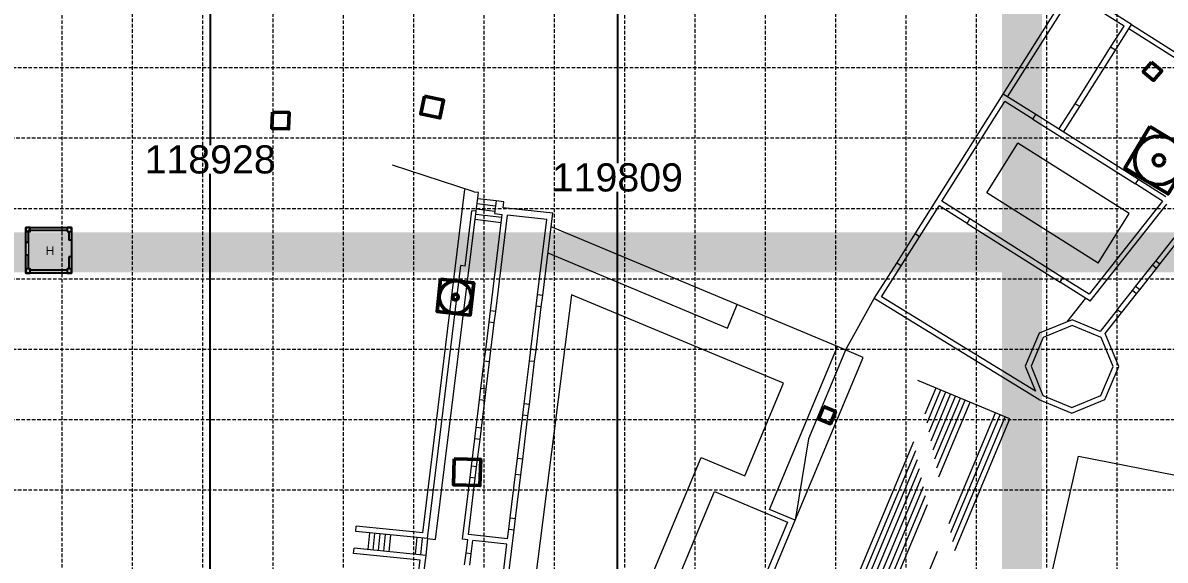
# Model space of a CAD drawing. Header units: millimetres. Extents: x 4203764 to 12476749, y 34048 to 3000914.
# Drawn here: x 12074788 to 12156010, y 2356505 to 2394672 of the extents above; entities that cross this region are included whole.
import ezdxf

# ---------------------------------------------------------------- set-up
doc = ezdxf.new("R2010")
doc.units = ezdxf.units.MM
doc.header["$MEASUREMENT"] = 0
doc.linetypes.add('DASHED', pattern=[0.75, 0.5, -0.25])
for name, color, linetype, lineweight in [('4', 1, 'Continuous', 35), ('A_TEMPLE', 20, 'Continuous', 30), ('building property', 253, 'Continuous', 15), ('dimensions', 7, 'Continuous', 25)]:
    doc.layers.add(name, color=color, linetype=linetype, lineweight=lineweight)
doc.styles.get("Standard").update_dxf_attribs({"font": 'arial.ttf'})
doc.dimstyles.get("Standard").update_dxf_attribs({"dimtxt": 10000, "dimasz": 2000, "dimexe": 0.18, "dimexo": 0.0625, "dimgap": 0.09, "dimtad": 0, "dimtih": 1, "dimtoh": 1, "dimdec": 4, "dimzin": 0, "dimdsep": 46, "dimtxsty": 'Standard', "dimblk": 'ARCHTICK', "dimcen": 0, "dimadec": 0, "dimazin": 0, "dimtfac": 1, "dimtdec": 4, "dimtofl": 0, "dimtmove": 0, "dimatfit": 3, "dimldrblk": 'ARCHTICK', "dimfxl": 0, "dimtolj": 1, "dimtzin": 0, "dimlwe": 18, "dimarcsym": 0})

# ---------------------------------------------------------------- blocks, each defined once
blk = doc.blocks.new('GRID')
at = {"layer": 'building property', "color": 253, "linetype": 'DASHED', "lineweight": 15, "ltscale": 500}
for p, q in [((12901403, 2546471), (12901403, 2336221)), ((12911403, 2546471), (12911403, 2336221)), ((12921403, 2546471), (12921403, 2336221)), ((12931403, 2546471), (12931403, 2336221)), ((12941403, 2546471), (12941403, 2336221)), ((12951403, 2546471), (12951403, 2336221)), ((12961403, 2546471), (12961403, 2336221)), ((12971403, 2546471), (12971403, 2336221)), ((12896403, 2541471), (12896403, 2331221)), ((12906403, 2541471), (12906403, 2331221)), ((12916403, 2541471), (12916403, 2331221)), ((12926403, 2541471), (12926403, 2331221)), ((12936403, 2541471), (12936403, 2331221)), ((12946403, 2541471), (12946403, 2331221)), ((12956403, 2541471), (12956403, 2331221)), ((12966403, 2541471), (12966403, 2331221)), ((13061903, 2391471), (12616403, 2391471)), ((13056903, 2386471), (12611403, 2386471)), ((13061903, 2381471), (12616403, 2381471)), ((13056903, 2376471), (12611403, 2376471)), ((13061903, 2371471), (12616403, 2371471)), ((13056903, 2366471), (12611403, 2366471)), ((13061903, 2361471), (12616403, 2361471))]:
    blk.add_line(p, q, dxfattribs=at)
blk = doc.blocks.new('_ArchTick')
at = {"color": 0, "linetype": 'ByBlock', "lineweight": 30, "const_width": 0.15}
blk.add_lwpolyline([(-0.5, -0.5), (0.5, 0.5)], dxfattribs=at)
blk = doc.blocks.new('*D35')
at = {"layer": 'Defpoints', "color": 0, "lineweight": 30}
for p in [(12088108, 2444423), (12089217, 2444423), (12088571, 2325494)]:
    blk.add_point(p, dxfattribs=at)
at = {"layer": 'dimensions', "color": 0, "linetype": 'DASHED', "lineweight": 18}
for p, q in [((12089217, 2444423), (12088107, 2444423)), ((12088571, 2325494), (12088107, 2325494))]:
    blk.add_line(p, q, dxfattribs=at)
at = {"layer": 'dimensions', "color": 0, "lineweight": -2}
for p, q in [((12088108, 2444423), (12088108, 2385980)), ((12088108, 2325494), (12088108, 2383937))]:
    blk.add_line(p, q, dxfattribs=at)
at = {"layer": 'dimensions', "color": 0, "lineweight": -2, "xscale": 2000, "yscale": 2000, "zscale": 2000}
for p, rotation in [((12088108, 2444423), 90), ((12088108, 2325494), 270)]:
    blk.add_blockref('_ArchTick', p, dxfattribs=dict(at, rotation=rotation))
at = {"layer": 'dimensions', "color": 0, "lineweight": 35, "insert": (12088108, 2384959), "char_height": 2000, "attachment_point": 5}
blk.add_mtext('\\A1;118928', dxfattribs=at)
blk = doc.blocks.new('*D36')
at = {"layer": 'Defpoints', "color": 0, "lineweight": 30}
for p in [(12112445, 2443585), (12117062, 2443585), (12108545, 2323776)]:
    blk.add_point(p, dxfattribs=at)
at = {"layer": 'dimensions', "color": 0, "linetype": 'DASHED', "lineweight": 18}
for p, q in [((12112445, 2443585), (12117062, 2443585)), ((12108545, 2323776), (12117062, 2323776))]:
    blk.add_line(p, q, dxfattribs=at)
at = {"layer": 'dimensions', "color": 0, "lineweight": -2}
for p, q in [((12117062, 2443585), (12117062, 2384702)), ((12117062, 2323776), (12117062, 2382659))]:
    blk.add_line(p, q, dxfattribs=at)
at = {"layer": 'dimensions', "color": 0, "lineweight": -2, "xscale": 2000, "yscale": 2000, "zscale": 2000}
for p, rotation in [((12117062, 2443585), 90), ((12117062, 2323776), 270)]:
    blk.add_blockref('_ArchTick', p, dxfattribs=dict(at, rotation=rotation))
at = {"layer": 'dimensions', "color": 0, "lineweight": 35, "insert": (12117062, 2383680), "char_height": 2000, "attachment_point": 5}
blk.add_mtext('\\A1;119809', dxfattribs=at)
blk = doc.blocks.new('*D43')
at = {"layer": '4', "color": 0, "linetype": 'DASHED', "lineweight": 18}
for p, q in [((11789424, 2546471), (11756492, 2546471)), ((12167563, 2261471), (11756492, 2261471))]:
    blk.add_line(p, q, dxfattribs=at)
at = {"layer": '4', "color": 0, "lineweight": -2}
for p, q in [((11756492, 2546471), (11756492, 2409077)), ((11756492, 2261471), (11756492, 2398865))]:
    blk.add_line(p, q, dxfattribs=at)
at = {"layer": 'Defpoints', "color": 0, "lineweight": 30}
for p in [(11756492, 2546471), (11789424, 2546471), (12167563, 2261471)]:
    blk.add_point(p, dxfattribs=at)
at = {"layer": '4', "color": 0, "lineweight": -2, "xscale": 2000, "yscale": 2000, "zscale": 2000}
for p, rotation in [((11756492, 2546471), 90), ((11756492, 2261471), 270)]:
    blk.add_blockref('_ArchTick', p, dxfattribs=dict(at, rotation=rotation))
at = {"layer": '4', "color": 0, "lineweight": 30, "insert": (11756492, 2403971), "char_height": 10000, "attachment_point": 5}
blk.add_mtext('\\A1;285000.0000', dxfattribs=at)

msp = doc.modelspace()

# ---------------------------------------------------------------- linework, layer by layer
for p, q in [((12075000.30176, 2379090.72917), (12075200.30176, 2379090.72917)), ((12078250.30176, 2379240.72917), (12078050.30176, 2379240.72917)), ((12075000.30176, 2378190.72917), (12075200.30176, 2378190.72917)), ((12078250.30176, 2378040.72917), (12078050.30176, 2378040.72917))]:
    msp.add_line(p, q)
for points in [[(12075000.30176, 2380145.72917), (12078250.30176, 2380145.72917), (12078250.30176, 2376895.72917), (12075000.30176, 2376895.72917)], [(12075000.30176, 2379845.72917), (12075300.30176, 2379845.72917), (12075300.30176, 2380145.72917), (12075000.30176, 2380145.72917)], [(12077950.30176, 2379845.72917), (12078250.30176, 2379845.72917), (12078250.30176, 2380145.72917), (12077950.30176, 2380145.72917)], [(12075000.30176, 2376895.72917), (12075300.30176, 2376895.72917), (12075300.30176, 2377195.72917), (12075000.30176, 2377195.72917)], [(12077950.30176, 2376895.72917), (12078250.30176, 2376895.72917), (12078250.30176, 2377195.72917), (12077950.30176, 2377195.72917)]]:
    msp.add_lwpolyline(points, close=True)
for points in [[(12075000.30176, 2379090.72917), (12075000.30176, 2380145.72917), (12078250.30176, 2380145.72917), (12078250.30176, 2379240.72917)], [(12075200.30176, 2379090.72917), (12075200.30176, 2379945.72917), (12077950.30176, 2379945.72917)], [(12078050.30176, 2379845.72917), (12078050.30176, 2379240.72917)], [(12078250.30176, 2378040.72917), (12078250.30176, 2376895.72917), (12075000.30176, 2376895.72917), (12075000.30176, 2378190.72917)], [(12075200.30176, 2377195.72917), (12075200.30176, 2378190.72917)], [(12078050.30176, 2378040.72917), (12078050.30176, 2377195.72917)], [(12077950.30176, 2377095.72917), (12075300.30176, 2377095.72917)]]:
    msp.add_lwpolyline(points)
at = {"layer": '4', "lineweight": 30, "const_width": 2852.91097}
for points in [[(12027023.9766, 2546567.61517), (12145823.9766, 2546567.61517), (12145823.9766, 2378367.61517), (12027023.9766, 2378367.61517), (12027023.9766, 2546567.61517)], [(12145823.9766, 2546567.61517), (12264623.9766, 2546567.61517), (12264623.9766, 2378367.61517), (12145823.9766, 2378367.61517), (12145823.9766, 2546567.61517)], [(12027023.9766, 2210167.61517), (12145823.9766, 2210167.61517), (12145823.9766, 2378367.61517), (12027023.9766, 2378367.61517), (12027023.9766, 2210167.61517)], [(12145823.9766, 2210167.61517), (12264623.9766, 2210167.61517), (12264623.9766, 2378367.61517), (12145823.9766, 2378367.61517), (12145823.9766, 2210167.61517)]]:
    msp.add_lwpolyline(points, dxfattribs=at)
at = {"layer": 'A_TEMPLE', "color": 1, "lineweight": 50}
for points in [[(12155030.25399, 2391889.58958), (12154451.46375, 2391196.63023), (12155189.65526, 2390580.06009), (12155768.4455, 2391273.01944)], [(12103339.46694, 2389456.46773), (12103076.66474, 2388201.15386), (12104445.53216, 2387914.57903), (12104708.33436, 2389169.8929)], [(12092542.32988, 2388338.02151), (12092499.92529, 2387178.5403), (12093680.24401, 2387135.37363), (12093722.64861, 2388294.85485)], [(12154915.57378, 2387298.23168), (12157976.62243, 2385473.03632), (12156215.67564, 2382519.73942), (12153154.62699, 2384344.93478)], [(12104489.40042, 2376462.12984), (12104237.80659, 2374176.58406), (12106600.36478, 2373916.51267), (12106851.9586, 2376202.05845)], [(12131706.83422, 2367416.25067), (12131354.7433, 2366542.31869), (12132210.44453, 2366197.5726), (12132562.53545, 2367071.50457)], [(12105459.09377, 2363710.57293), (12107343.22526, 2363658.6777), (12107292.10057, 2361802.52196), (12105407.96908, 2361854.4172)]]:
    msp.add_lwpolyline(points, close=True, dxfattribs=at)
for centre, radius in [((12155565.62471, 2384908.98555), 1719.22193), ((12155565.62471, 2384908.98555), 396.47251), ((12105544.8826, 2375189.32126), 1149.67593), ((12105544.8826, 2375189.32126), 200.15729)]:
    msp.add_circle(centre, radius, dxfattribs=at)
at = {"layer": 'building property', "ltscale": 7}
for p, q in [((12144493.96736, 2389609.07878), (12149124.22603, 2396946.26443)), ((12144811.19259, 2389408.88827), (12149441.45127, 2396746.07392)), ((12153617.82455, 2394554.05983), (12156988.20223, 2392427.12435)), ((12156788.01173, 2392109.89911), (12153417.63405, 2394236.83459)), ((12149603.79167, 2388931.30755), (12152134.85282, 2392942.06955)), ((12149936.8498, 2388721.12542), (12152467.91095, 2392731.88742)), ((12154121.52456, 2383533.44128), (12146804.34485, 2388151.07486)), ((12146604.15434, 2387833.84963), (12153892.50623, 2383234.40835)), ((12148745.53408, 2376569.75699), (12142130.25968, 2380744.44102)), ((12141930.06918, 2380427.21578), (12148545.34358, 2376252.53176)), ((12136922.01582, 2377610.43723), (12138226.56948, 2379677.65486)), ((12137239.24106, 2377410.24672), (12138543.79471, 2379477.46435)), ((12155337.98684, 2377750.86278), (12156648.54585, 2379409.04973)), ((12155628.78878, 2377521.02555), (12156939.34779, 2379179.2125)), ((12153912.50921, 2375947.27486), (12155108.14961, 2377460.06084)), ((12154203.31115, 2375717.43763), (12155398.95155, 2377230.22361)), ((12111280.77805, 2374536.38921), (12111379.9335, 2375344.43553)), ((12111653.09616, 2374490.70201), (12111752.2516, 2375298.74834)), ((12149047.02984, 2373441.43318), (12150362.47343, 2375105.80035)), ((12152604.70825, 2374292.57754), (12153682.67198, 2375656.47292)), ((12152895.51018, 2374062.7403), (12153973.47392, 2375426.63569)), ((12107937.69198, 2373402.15146), (12108036.35274, 2374206.16648)), ((12108310.01008, 2373356.46427), (12108408.67084, 2374160.47928)), ((12107599.11747, 2370643.01022), (12107697.77824, 2371447.02524)), ((12107971.43557, 2370597.32303), (12108070.09634, 2371401.33804)), ((12110803.94341, 2370650.52627), (12110903.09886, 2371458.5726)), ((12111176.26151, 2370604.83908), (12111275.41696, 2371412.8854)), ((12107260.54297, 2367883.86898), (12107359.20373, 2368687.884)), ((12107632.86107, 2367838.18179), (12107731.52183, 2368642.1968)), ((12110332.09336, 2366805.28417), (12110431.24881, 2367613.33049)), ((12110704.41146, 2366759.59698), (12110803.56691, 2367567.6433)), ((12106921.96846, 2365124.72774), (12107020.62923, 2365928.74276)), ((12107294.28656, 2365079.04055), (12107392.94733, 2365883.05556)), ((12109816.05208, 2362599.91508), (12109955.23871, 2363734.187)), ((12110188.37018, 2362554.22789), (12110327.55681, 2363688.49981)), ((12106583.39395, 2362365.5865), (12106682.05472, 2363169.60152)), ((12106955.71205, 2362319.89931), (12107054.37282, 2363123.91432)), ((12109338.33818, 2358706.88676), (12109437.49362, 2359514.93308)), ((12109710.65628, 2358661.19956), (12109809.81172, 2359469.24589)), ((12106202.40966, 2356181.02098), (12106302.03348, 2356992.88423)), ((12106574.72776, 2356135.33379), (12106674.35158, 2356947.19704))]:
    msp.add_line(p, q, dxfattribs=at)
at = {"layer": 'building property'}
for p, q in [((12153084.57592, 2394447.01672), (12149124.22603, 2396946.26443)), ((12153617.82455, 2394554.05983), (12149641.64177, 2397063.29916)), ((12152134.85282, 2392942.06955), (12153084.57592, 2394447.01672)), ((12152467.91095, 2392731.88742), (12153617.82455, 2394554.05983)), ((12152467.91095, 2392731.88742), (12152134.85282, 2392942.06955)), ((12138226.56948, 2379677.65486), (12144493.96736, 2389609.07878)), ((12146804.34485, 2388151.07486), (12144493.96736, 2389609.07878)), ((12140137.10743, 2382002.25443), (12144611.00209, 2389091.66304)), ((12146604.15434, 2387833.84963), (12144611.00209, 2389091.66304)), ((12148454.31724, 2387109.83107), (12149603.79167, 2388931.30755)), ((12149936.8498, 2388721.12542), (12149603.79167, 2388931.30755)), ((12146604.15434, 2387833.84963), (12146804.34485, 2388151.07486)), ((12148787.37537, 2386899.64894), (12149936.8498, 2388721.12542)), ((12106876.08125, 2382667.51377), (12101071.37929, 2384574.27703)), ((12153892.50623, 2383234.40835), (12154121.52456, 2383533.44128)), ((12155823.7362, 2382015.67207), (12153892.50623, 2383234.40835)), ((12156057.64143, 2382311.62104), (12154121.52456, 2383533.44128)), ((12103226.68625, 2358447.55988), (12106219.22468, 2382834.61813)), ((12106874.07799, 2382651.18859), (12106876.08125, 2382667.51377)), ((12107194.44892, 2382611.87584), (12106874.07799, 2382651.18859)), ((12107031.9715, 2381287.80049), (12107194.44892, 2382611.87584)), ((12108388.72858, 2381649.98863), (12107095.88301, 2381808.63384)), ((12108434.41577, 2382022.30673), (12107141.57021, 2382180.95194)), ((12108434.41577, 2382022.30673), (12108319.2148, 2381136.66032)), ((12108989.27979, 2381950.13247), (12108434.41577, 2382022.30673)), ((12108936.1366, 2381538.76443), (12108986.65747, 2381950.47357)), ((12112470.3409, 2381150.66497), (12108936.1366, 2381538.76443)), ((12138543.79471, 2379477.46435), (12139936.91692, 2381685.02919)), ((12141930.06918, 2380427.21578), (12139936.91692, 2381685.02919)), ((12142130.25968, 2380744.44102), (12140137.10743, 2382002.25443)), ((12155823.7362, 2382015.67207), (12150596.37865, 2375401.74932)), ((12150681.48523, 2374904.4824), (12156119.33771, 2381784.7342)), ((12106228.18214, 2377387.59718), (12106711.60056, 2381327.11324)), ((12107031.9715, 2381287.80049), (12106711.60056, 2381327.11324)), ((12108804.40042, 2380465.20836), (12106958.82144, 2380691.67954)), ((12108850.08761, 2380837.52646), (12107004.50863, 2381063.99764)), ((12108343.04138, 2381277.67053), (12107050.19582, 2381436.31574)), ((12108036.35274, 2374206.16648), (12108878.37466, 2381068.04575)), ((12108319.2148, 2381136.66032), (12108878.37466, 2381068.04575)), ((12108408.67084, 2374160.47928), (12109249.43931, 2381012.14381)), ((12112037.84456, 2380705.94234), (12109249.43931, 2381012.14381)), ((12111379.9335, 2375344.43553), (12112037.84456, 2380705.94234)), ((12111752.2516, 2375298.74834), (12112470.3409, 2381150.66497)), ((12141930.06918, 2380427.21578), (12142130.25968, 2380744.44102)), ((12132723.07687, 2371678.47719), (12112352.80079, 2380192.79673)), ((12075000.30176, 2379090.72917), (12075000.30176, 2378190.72917)), ((12075200.30176, 2379090.72917), (12075200.30176, 2378190.72917)), ((12078250.30176, 2379240.72917), (12078250.30176, 2378040.72917)), ((12138543.79471, 2379477.46435), (12138226.56948, 2379677.65486)), ((12103554.3891, 2358038.29013), (12105933.18654, 2377423.79612)), ((12106228.18214, 2377387.59718), (12105933.18654, 2377423.79612)), ((12135325.87473, 2375081.16524), (12136922.01582, 2377610.43723)), ((12135846.11885, 2375202.68188), (12137239.24106, 2377410.24672)), ((12137239.24106, 2377410.24672), (12136922.01582, 2377610.43723)), ((12155108.14961, 2377460.06084), (12155337.98684, 2377750.86278)), ((12155398.95155, 2377230.22361), (12155108.14961, 2377460.06084)), ((12155628.78878, 2377521.02555), (12155337.98684, 2377750.86278)), ((12155398.95155, 2377230.22361), (12155628.78878, 2377521.02555)), ((12148545.34358, 2376252.53176), (12148745.53408, 2376569.75699)), ((12150596.37865, 2375401.74932), (12148745.53408, 2376569.75699)), ((12150681.48523, 2374904.4824), (12148545.34358, 2376252.53176)), ((12153682.67198, 2375656.47292), (12153912.50921, 2375947.27486)), ((12154203.31115, 2375717.43763), (12153912.50921, 2375947.27486)), ((12111752.2516, 2375298.74834), (12111379.9335, 2375344.43553)), ((12133279.40067, 2371431.08446), (12135325.87473, 2375081.16524)), ((12147030.57126, 2367922.31429), (12135325.87473, 2375081.16524)), ((12146789.59126, 2368509.41242), (12135846.11885, 2375202.68188)), ((12153973.47392, 2375426.63569), (12153682.67198, 2375656.47292)), ((12153973.47392, 2375426.63569), (12154203.31115, 2375717.43763)), ((12108408.67084, 2374160.47928), (12108036.35274, 2374206.16648)), ((12110903.09886, 2371458.5726), (12111280.77805, 2374536.38921)), ((12111275.41696, 2371412.8854), (12111653.09616, 2374490.70201)), ((12111653.09616, 2374490.70201), (12111280.77805, 2374536.38921)), ((12152604.70825, 2374292.57754), (12151388.13915, 2372753.31149)), ((12152895.51018, 2374062.7403), (12152604.70825, 2374292.57754)), ((12107697.77824, 2371447.02524), (12107937.69198, 2373402.15146)), ((12108310.01008, 2373356.46427), (12107937.69198, 2373402.15146)), ((12108070.09634, 2371401.33804), (12108310.01008, 2373356.46427)), ((12149397.58102, 2373585.32024), (12147045.64387, 2372619.94531)), ((12151388.13915, 2372753.31149), (12149397.58102, 2373585.32024)), ((12151743.27489, 2372604.8727), (12152895.51018, 2374062.7403)), ((12147045.64387, 2372619.94531), (12146065.19632, 2370274.25144)), ((12152708.64982, 2370252.93555), (12151743.27489, 2372604.8727)), ((12108070.09634, 2371401.33804), (12107697.77824, 2371447.02524)), ((12111275.41696, 2371412.8854), (12110903.09886, 2371458.5726)), ((12127882.54046, 2360097.62652), (12132723.07687, 2371678.47719)), ((12129696.1279, 2359339.58756), (12134531.37625, 2370907.78669)), ((12133279.40067, 2371431.08446), (12130642.4886, 2365122.34463)), ((12134531.37625, 2370907.78669), (12132723.07687, 2371678.47719)), ((12107359.20373, 2368687.884), (12107599.11747, 2370643.01022)), ((12107971.43557, 2370597.32303), (12107599.11747, 2370643.01022)), ((12107731.52183, 2368642.1968), (12107971.43557, 2370597.32303)), ((12110431.24881, 2367613.33049), (12110803.94341, 2370650.52627)), ((12110803.56691, 2367567.6433), (12111176.26151, 2370604.83908)), ((12111176.26151, 2370604.83908), (12110803.94341, 2370650.52627)), ((12146065.19632, 2370274.25144), (12146789.59126, 2368509.41242)), ((12151728.20228, 2367907.24168), (12152708.64982, 2370252.93555)), ((12144974.75918, 2366542.68633), (12138433.86581, 2369276.63338)), ((12107731.52183, 2368642.1968), (12107359.20373, 2368687.884)), ((12107020.62923, 2365928.74276), (12107260.54297, 2367883.86898)), ((12107632.86107, 2367838.18179), (12107260.54297, 2367883.86898)), ((12107392.94733, 2365883.05556), (12107632.86107, 2367838.18179)), ((12147030.57126, 2367922.31429), (12149376.26513, 2366941.86674)), ((12149376.26513, 2366941.86674), (12151728.20228, 2367907.24168)), ((12110803.56691, 2367567.6433), (12110431.24881, 2367613.33049)), ((12140643.69586, 2359098.78264), (12143936.4748, 2366976.66597)), ((12109955.23871, 2363734.187), (12110332.09336, 2366805.28417)), ((12110327.55681, 2363688.49981), (12110704.41146, 2366759.59698)), ((12110704.41146, 2366759.59698), (12110332.09336, 2366805.28417)), ((12141060.66753, 2357178.32935), (12144974.75918, 2366542.68633)), ((12107392.94733, 2365883.05556), (12107020.62923, 2365928.74276)), ((12106682.05472, 2363169.60152), (12106921.96846, 2365124.72774)), ((12107294.28656, 2365079.04055), (12106921.96846, 2365124.72774)), ((12107054.37282, 2363123.91432), (12107294.28656, 2365079.04055)), ((12130642.4886, 2365122.34463), (12129696.1279, 2359339.58756)), ((12110327.55681, 2363688.49981), (12109955.23871, 2363734.187)), ((12107054.37282, 2363123.91432), (12106682.05472, 2363169.60152)), ((12106046.83143, 2357992.98384), (12106583.39395, 2362365.5865)), ((12106465.42185, 2358324.38309), (12106955.71205, 2362319.89931)), ((12106955.71205, 2362319.89931), (12106583.39395, 2362365.5865)), ((12109437.49362, 2359514.93308), (12109816.05208, 2362599.91508)), ((12109809.81172, 2359469.24589), (12110188.37018, 2362554.22789)), ((12109816.05208, 2362599.91508), (12110188.37018, 2362554.22789)), ((12109437.49362, 2359514.93308), (12109809.81172, 2359469.24589)), ((12129696.1279, 2359339.58756), (12127882.54046, 2360097.62652)), ((12098455.62347, 2358541.42685), (12098492.45979, 2358914.72455)), ((12103226.68625, 2358447.55988), (12098492.45979, 2358914.72455)), ((12109253.8271, 2358018.18162), (12109338.33818, 2358706.88676)), ((12109338.33818, 2358706.88676), (12109710.65628, 2358661.19956)), ((12126551.71195, 2351816.6586), (12129696.1279, 2359339.58756)), ((12103554.3891, 2358038.29013), (12098455.62347, 2358541.42685)), ((12099333.80299, 2357250.83159), (12099451.4597, 2358443.15958)), ((12099707.10069, 2357213.99526), (12099824.7574, 2358406.32326)), ((12100080.39839, 2357177.15894), (12100198.0551, 2358369.48693)), ((12100453.69609, 2357140.32262), (12100571.3528, 2358332.65061)), ((12100826.99379, 2357103.48629), (12100944.6505, 2358295.81429)), ((12102707.86448, 2356917.88547), (12102825.52119, 2358110.21346)), ((12103081.16218, 2356881.04914), (12103198.81889, 2358073.37714)), ((12103454.45988, 2356844.21282), (12103572.11659, 2358036.54082)), ((12106419.73095, 2357952.03485), (12106046.83143, 2357992.98384)), ((12106302.03348, 2356992.88423), (12106419.73095, 2357952.03485)), ((12109253.8271, 2358018.18162), (12106465.42185, 2358324.38309)), ((12106674.35158, 2356947.19704), (12106792.63048, 2357911.08585)), ((12109208.13621, 2357645.83337), (12106792.63048, 2357911.08585)), ((12109332.49286, 2355579.43689), (12109710.65628, 2358661.19956)), ((12098301.13044, 2356975.80115), (12098337.96676, 2357349.09885)), ((12103454.45988, 2356844.21282), (12098337.96676, 2357349.09885)), ((12108960.17476, 2355625.12408), (12109208.13621, 2357645.83337)), ((12103035.35689, 2356508.63649), (12098301.13044, 2356975.80115)), ((12102130.74318, 2349136.67862), (12103035.35689, 2356508.63649)), ((12102457.52821, 2348719.92927), (12103454.45988, 2356844.21282)), ((12106674.35158, 2356947.19704), (12106302.03348, 2356992.88423))]:
    msp.add_line(p, q, dxfattribs=at)
at = {"layer": 'building property', "ltscale": 20}
for p, q in [((12143322.32525, 2382590.82206), (12145546.55623, 2386115.37582)), ((12153459.37206, 2381121.85571), (12145546.55623, 2386115.37582)), ((12151235.14108, 2377597.30194), (12143322.32525, 2382590.82206)), ((12151235.14108, 2377597.30194), (12153459.37206, 2381121.85571))]:
    msp.add_line(p, q, dxfattribs=at)
at = {"layer": 'building property'}
for points in [[(12143712.88694, 2336894.68452), (12149843.89956, 2363898.89833), (12157720.6229, 2362343.654), (12189482.10423, 2402529.92056)], [(12103554.3891, 2358038.29013), (12104139.65184, 2357980.53749), (12107031.9715, 2381287.80049)], [(12112123.63099, 2378325.22598), (12124881.8294, 2372992.58456), (12125580.4216, 2374663.94725)], [(12138950.10432, 2366898.98518), (12139719.33056, 2368739.33788)], [(12139089.09487, 2366258.83408), (12140065.42536, 2368594.67801)], [(12139228.08543, 2365618.68299), (12140411.52015, 2368450.01813)], [(12139228.08543, 2365618.68299), (12140411.52015, 2368450.01813)], [(12139367.07598, 2364978.5319), (12140757.61495, 2368305.35825)], [(12139506.06654, 2364338.3808), (12141103.70974, 2368160.69837)], [(12139645.05709, 2363698.22971), (12141449.80453, 2368016.03849)], [(12139784.04765, 2363058.07861), (12141795.89933, 2367871.37861)], [(12139923.0382, 2362417.92752), (12142141.99412, 2367726.71873)], [(12140643.69586, 2359098.78264), (12143936.4748, 2366976.66597)], [(12140782.68642, 2358458.63154), (12144282.56959, 2366832.00609)], [(12140921.67697, 2357818.48045), (12144628.66439, 2366687.34621)], [(12121172.21613, 2326869.61139), (12122063.08276, 2326497.24908), (12138131.66203, 2364940.88444)], [(12120882.89637, 2326177.4218), (12122465.9526, 2325515.73973), (12138409.64314, 2363660.58225)], [(12120882.89637, 2326177.4218), (12122465.9526, 2325515.73973), (12138409.64314, 2363660.58225)], [(12121027.55625, 2326523.5166), (12122264.51768, 2326006.4944), (12138270.65258, 2364300.73334)], [(12120738.23649, 2325831.32701), (12122667.38751, 2325024.98505), (12138548.63369, 2363020.43116)], [(12120593.57661, 2325485.23221), (12122868.82243, 2324534.23038), (12138687.62425, 2362380.28006)], [(12120448.91673, 2325139.13742), (12123070.25734, 2324043.47571), (12138826.6148, 2361740.12897)], [(12120304.25685, 2324793.04263), (12123271.69226, 2323552.72103), (12138965.60536, 2361099.97787)], [(12126391.80628, 2330044.82611), (12139104.59591, 2360459.82678)], [(12128186.28696, 2329294.77335), (12139825.25357, 2357140.6819)]]:
    msp.add_lwpolyline(points, dxfattribs=at)
at = {"layer": 'building property', "ltscale": 20}
msp.add_lwpolyline([(12110448.28186, 2349144.98526), (12119255.06475, 2345463.94709), (12121975.2821, 2351971.99252), (12118650.27274, 2353361.77202), (12123012.64732, 2363798.63361), (12126127.97154, 2362496.49781), (12128873.25973, 2369064.52453), (12113809.46163, 2375360.85503), (12110448.28186, 2349144.98526)], dxfattribs=at)
at = {"layer": 'building property'}
msp.add_lwpolyline([(12151442.02757, 2368195.25871), (12152302.63495, 2370254.23827), (12151455.25785, 2372318.69799), (12149396.2783, 2373179.30536), (12147331.81858, 2372331.92827), (12146471.2112, 2370272.94871), (12147318.5883, 2368208.489), (12149377.56785, 2367347.88162)], close=True, dxfattribs=at)
at = {"layer": 'building property', "ltscale": 20}
msp.add_lwpolyline([(12121054.78358, 2354404.25128), (12123970.72385, 2361380.55843), (12129162.0757, 2359210.68953), (12126246.13543, 2352234.38238)], close=True, dxfattribs=at)

# ---------------------------------------------------------------- block references
at = {"layer": '4', "lineweight": 35}
msp.add_blockref('GRID', (-818840.49034, 0), dxfattribs=at)

# ---------------------------------------------------------------- texts
at = {"insert": (12076414.70925, 2378789.73594), "char_height": 600, "attachment_point": 1}
msp.add_mtext_dynamic_manual_height_columns('H', width=110.1294519, gutter_width=1, heights=[0], dxfattribs=at)

# ---------------------------------------------------------------- dimensions: what is measured, and where the dimension line sits
at = {"layer": '4', "lineweight": 30}
dim = msp.add_linear_dim(base=(11756491.8714410309, 2546470.7113984558), p1=(12167562.7532619406, 2261470.7113984558), p2=(11789423.9765982199, 2546470.7113984558), angle=90, dimstyle='Standard', dxfattribs=at)
dim.commit()
dim.dimension.update_dxf_attribs({"geometry": '*D43', "text_midpoint": (11756491.8714410309, 2403970.7113984581)})
at = {"layer": 'dimensions', "lineweight": 35}
for base, p1, p2, picture, middle in [((12088107.6442, 2444422.58209), (12088571.04782, 2325494.45983), (12089217.10335, 2444422.58209), '*D35', (12088107.6442, 2384958.52096)), ((12117062.26516, 2443585.12757), (12108545.13985, 2323775.8078), (12112445.09132, 2443585.12757), '*D36', (12117062.26516, 2383680.46769))]:
    dim = msp.add_linear_dim(base=base, p1=p1, p2=p2, angle=90, dimstyle='Standard', override={"dimtxt": 2000, "dimdec": 0}, dxfattribs=at)
    dim.commit()
    dim.dimension.update_dxf_attribs({"geometry": picture, "text_midpoint": middle})

doc.saveas('drawing.dxf')
